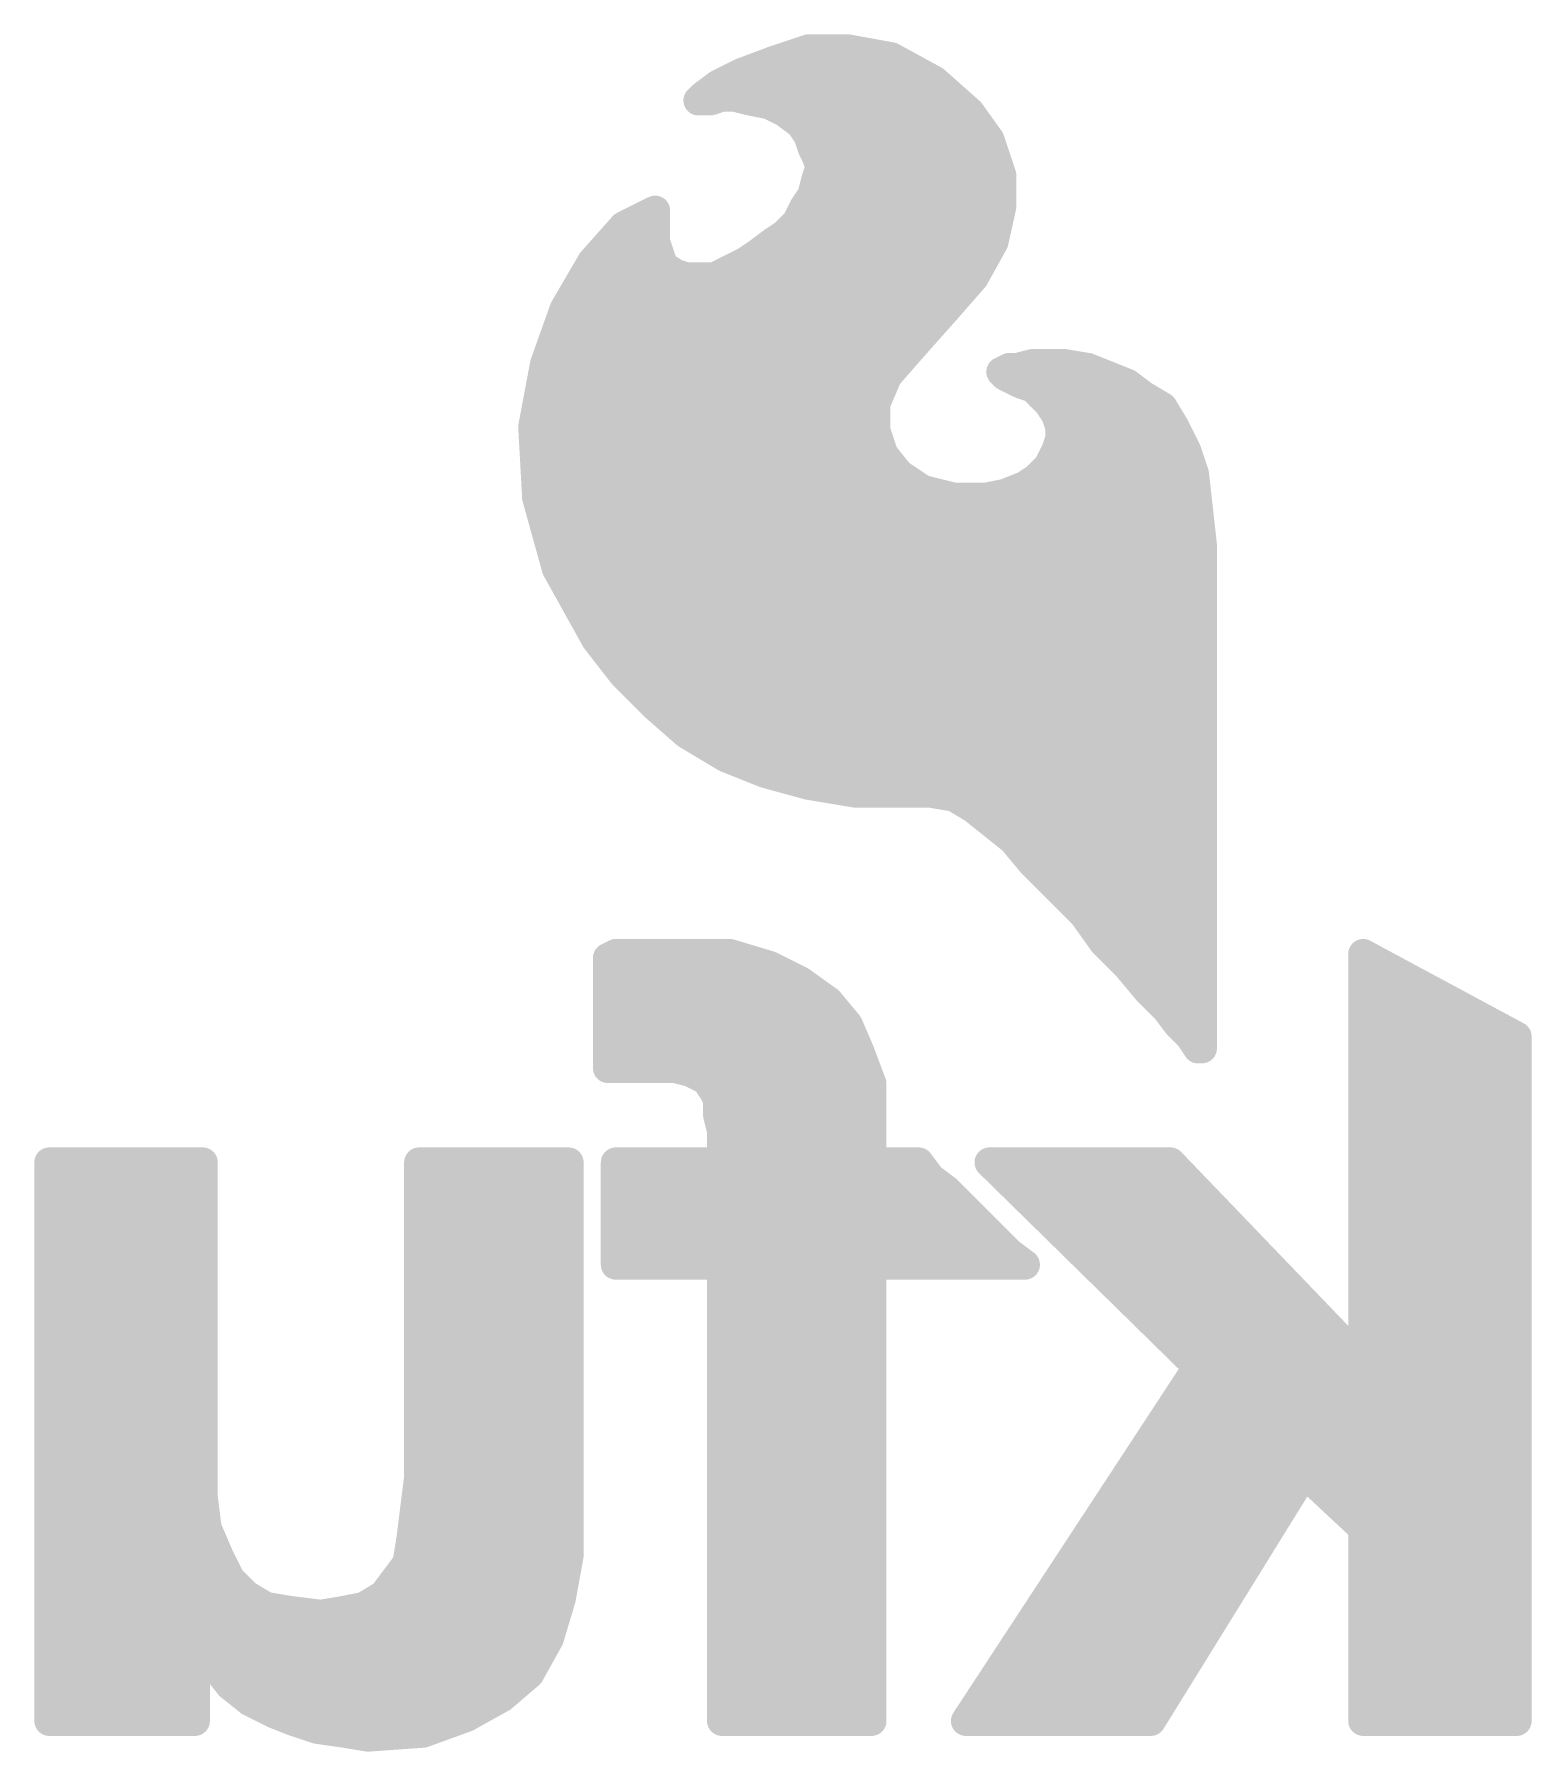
# Model space of a CAD drawing. Extents: x -38 to 87, y -12 to 48.
# Drawn here: x 50.497 to 54.303, y 17.372 to 21.738 of the extents above; entities that cross this region are included whole.
import ezdxf

# ---------------------------------------------------------------- set-up
doc = ezdxf.new("R2010")
doc.units = 0
doc.layers.add('22', color=40, linetype='CONTINUOUS')

msp = doc.modelspace()

# ---------------------------------------------------------------- linework, layer by layer
at = {"layer": '22', "const_width": 0.0762}
for points in [[(52.295, 21.64), (52.375, 21.67)], [(52.375, 21.67), (52.465, 21.7)], [(52.465, 21.7), (52.565, 21.7)], [(52.565, 21.7), (52.675, 21.68)], [(52.675, 21.68), (52.785, 21.62)], [(52.235, 21.61), (52.295, 21.64)], [(52.2971, 21.6408), (52.7469, 21.6408)], [(52.785, 21.62), (52.875, 21.54)], [(52.185, 21.57), (52.195, 21.58)], [(52.195, 21.58), (52.235, 21.61)], [(52.245, 21.58), (52.215, 21.57)], [(52.275, 21.58), (52.245, 21.58)], [(52.315, 21.57), (52.275, 21.58)], [(52.215, 21.57), (52.185, 21.57)], [(52.365, 21.56), (52.315, 21.57)], [(52.342, 21.5646), (52.8473, 21.5646)], [(52.405, 21.54), (52.365, 21.56)], [(52.445, 21.51), (52.405, 21.54)], [(52.875, 21.54), (52.925, 21.47)], [(52.465, 21.48), (52.445, 21.51)], [(52.4594, 21.4884), (52.9119, 21.4884)], [(52.475, 21.45), (52.465, 21.48)], [(52.485, 21.43), (52.475, 21.45)], [(52.925, 21.47), (52.955, 21.38)], [(52.495, 21.4), (52.485, 21.43)], [(52.4909, 21.4122), (52.9443, 21.4122)], [(52.475, 21.33), (52.485, 21.37)], [(52.485, 21.37), (52.495, 21.4)], [(52.955, 21.38), (52.955, 21.3)], [(52.455, 21.3), (52.475, 21.33)], [(52.4765, 21.336), (52.955, 21.336)], [(51.995, 21.25), (52.075, 21.29)], [(52.075, 21.29), (52.075, 21.21)], [(52.435, 21.26), (52.455, 21.3)], [(52.955, 21.3), (52.935, 21.21)], [(51.915, 21.16), (51.995, 21.25)], [(52.0146, 21.2598), (52.075, 21.2598)], [(52.375, 21.21), (52.405, 21.23)], [(52.405, 21.23), (52.435, 21.26)], [(52.4348, 21.2598), (52.9461, 21.2598)], [(51.936, 21.1836), (52.0838, 21.1836)], [(52.075, 21.21), (52.085, 21.18)], [(52.335, 21.18), (52.375, 21.21)], [(52.3398, 21.1836), (52.9203, 21.1836)], [(52.935, 21.21), (52.885, 21.12)], [(51.845, 21.04), (51.915, 21.16)], [(52.085, 21.18), (52.095, 21.15)], [(52.095, 21.15), (52.125, 21.13)], [(52.225, 21.12), (52.265, 21.14)], [(52.265, 21.14), (52.305, 21.16)], [(52.305, 21.16), (52.335, 21.18)], [(51.8843, 21.1074), (52.874, 21.1074)], [(52.125, 21.13), (52.155, 21.12)], [(52.155, 21.12), (52.225, 21.12)], [(52.885, 21.12), (52.815, 21.04)], [(51.795, 20.9), (51.845, 21.04)], [(51.8419, 21.0312), (52.8072, 21.0312)], [(52.815, 21.04), (52.735, 20.95)], [(51.8146, 20.955), (52.7394, 20.955)], [(52.735, 20.95), (52.665, 20.87)], [(51.765, 20.74), (51.795, 20.9)], [(51.791, 20.8788), (52.6727, 20.8788)], [(52.955, 20.88), (52.975, 20.89)], [(52.965, 20.87), (52.955, 20.88)], [(52.9562, 20.8788), (53.203, 20.8788)], [(52.975, 20.89), (52.995, 20.89)], [(52.995, 20.89), (53.035, 20.9)], [(53.035, 20.9), (53.115, 20.9)], [(53.115, 20.9), (53.175, 20.89)], [(53.175, 20.89), (53.225, 20.87)], [(52.665, 20.87), (52.635, 20.8)], [(52.985, 20.86), (52.965, 20.87)], [(53.005, 20.85), (52.985, 20.86)], [(53.035, 20.84), (53.005, 20.85)], [(53.055, 20.82), (53.035, 20.84)], [(53.225, 20.87), (53.275, 20.85)], [(53.275, 20.85), (53.315, 20.82)], [(51.7767, 20.8026), (52.6361, 20.8026)], [(52.635, 20.8), (52.635, 20.73)], [(53.075, 20.8), (53.055, 20.82)], [(53.0724, 20.8026), (53.344, 20.8026)], [(53.095, 20.77), (53.075, 20.8)], [(53.315, 20.82), (53.365, 20.79)], [(53.365, 20.79), (53.395, 20.74)], [(53.105, 20.74), (53.095, 20.77)], [(51.775, 20.56), (51.765, 20.74)], [(51.7658, 20.7264), (52.6362, 20.7264)], [(52.635, 20.73), (52.655, 20.67)], [(53.095, 20.68), (53.105, 20.71)], [(53.105, 20.71), (53.105, 20.74)], [(53.105, 20.7264), (53.4018, 20.7264)], [(53.395, 20.74), (53.425, 20.68)], [(52.655, 20.67), (52.695, 20.62)], [(53.075, 20.64), (53.095, 20.68)], [(53.425, 20.68), (53.445, 20.62)], [(51.77, 20.6502), (52.6708, 20.6502)], [(52.695, 20.62), (52.755, 20.58)], [(53.045, 20.61), (53.075, 20.64)], [(53.0801, 20.6502), (53.4349, 20.6502)], [(53.445, 20.62), (53.455, 20.53)], [(51.7742, 20.574), (52.779, 20.574)], [(52.755, 20.58), (52.835, 20.56)], [(52.965, 20.57), (53.015, 20.59)], [(52.975, 20.574), (53.4501, 20.574)], [(53.015, 20.59), (53.045, 20.61)], [(51.825, 20.38), (51.775, 20.56)], [(52.835, 20.56), (52.915, 20.56)], [(52.915, 20.56), (52.965, 20.57)], [(53.455, 20.53), (53.465, 20.44)], [(51.7923, 20.4978), (53.4586, 20.4978)], [(53.465, 20.44), (53.465, 19.16)], [(51.8134, 20.4216), (53.465, 20.4216)], [(51.925, 20.2), (51.825, 20.38)], [(51.8442, 20.3454), (53.465, 20.3454)], [(51.8866, 20.2692), (53.465, 20.2692)], [(51.995, 20.11), (51.925, 20.2)], [(51.9304, 20.193), (53.465, 20.193)], [(51.9897, 20.1168), (53.465, 20.1168)], [(52.075, 20.03), (51.995, 20.11)], [(52.0644, 20.0406), (53.465, 20.0406)], [(52.155, 19.96), (52.075, 20.03)], [(52.15, 19.9644), (53.465, 19.9644)], [(52.255, 19.9), (52.155, 19.96)], [(52.355, 19.86), (52.255, 19.9)], [(52.2845, 19.8882), (53.465, 19.8882)], [(52.465, 19.83), (52.355, 19.86)], [(52.585, 19.81), (52.465, 19.83)], [(52.573, 19.812), (53.465, 19.812)], [(52.775, 19.81), (52.585, 19.81)], [(52.835, 19.8), (52.775, 19.81)], [(52.885, 19.77), (52.835, 19.8)], [(52.935, 19.73), (52.885, 19.77)], [(52.9278, 19.7358), (53.465, 19.7358)], [(52.985, 19.69), (52.935, 19.73)], [(53.035, 19.63), (52.985, 19.69)], [(53.0103, 19.6596), (53.465, 19.6596)], [(53.095, 19.57), (53.035, 19.63)], [(53.0816, 19.5834), (53.465, 19.5834)], [(53.165, 19.5), (53.095, 19.57)], [(53.1578, 19.5072), (53.465, 19.5072)], [(53.215, 19.43), (53.165, 19.5)], [(51.975, 19.4), (51.955, 19.39)], [(52.265, 19.4), (51.975, 19.4)], [(52.365, 19.37), (52.265, 19.4)], [(53.2143, 19.431), (53.465, 19.431)], [(53.275, 19.37), (53.215, 19.43)], [(54.265, 19.19), (53.875, 19.4)], [(53.875, 19.4), (53.875, 18.36)], [(51.955, 19.39), (51.955, 19.11)], [(51.955, 19.3548), (52.3954, 19.3548)], [(52.445, 19.33), (52.365, 19.37)], [(53.325, 19.31), (53.275, 19.37)], [(53.2877, 19.3548), (53.465, 19.3548)], [(53.875, 19.3548), (53.9589, 19.3548)], [(52.515, 19.28), (52.445, 19.33)], [(53.375, 19.26), (53.325, 19.31)], [(51.955, 19.2786), (52.5162, 19.2786)], [(52.565, 19.22), (52.515, 19.28)], [(53.3564, 19.2786), (53.465, 19.2786)], [(53.875, 19.2786), (54.1005, 19.2786)], [(52.595, 19.15), (52.565, 19.22)], [(53.405, 19.22), (53.375, 19.26)], [(53.435, 19.19), (53.405, 19.22)], [(51.955, 19.2024), (52.5725, 19.2024)], [(53.4226, 19.2024), (53.465, 19.2024)], [(53.455, 19.16), (53.435, 19.19)], [(53.875, 19.2024), (54.242, 19.2024)], [(54.265, 17.45), (54.265, 19.19)], [(52.625, 19.07), (52.595, 19.15)], [(53.465, 19.16), (53.455, 19.16)], [(51.955, 19.1262), (52.6039, 19.1262)], [(51.955, 19.11), (52.125, 19.11)], [(52.125, 19.11), (52.165, 19.1)], [(52.165, 19.1), (52.185, 19.09)], [(52.185, 19.09), (52.205, 19.08)], [(53.875, 19.1262), (54.265, 19.1262)], [(52.205, 19.08), (52.225, 19.05)], [(52.225, 19.05), (52.235, 19.03)], [(52.225, 19.05), (52.625, 19.05)], [(52.625, 18.87), (52.625, 19.07)], [(53.875, 19.05), (54.265, 19.05)], [(52.235, 19.03), (52.235, 18.99)], [(52.235, 18.99), (52.245, 18.95)], [(52.2391, 18.9738), (52.625, 18.9738)], [(53.875, 18.9738), (54.265, 18.9738)], [(52.245, 18.95), (52.245, 18.87)], [(50.925, 18.87), (50.535, 18.87)], [(50.535, 18.87), (50.535, 17.63)], [(50.925, 18.02), (50.925, 18.87)], [(51.855, 18.87), (51.475, 18.87)], [(51.475, 18.87), (51.475, 18.07)], [(51.855, 17.87), (51.855, 18.87)], [(52.245, 18.87), (51.975, 18.87)], [(51.975, 18.87), (51.975, 18.61)], [(52.245, 18.8976), (52.625, 18.8976)], [(52.745, 18.87), (52.625, 18.87)], [(52.775, 18.83), (52.745, 18.87)], [(53.385, 18.87), (52.925, 18.87)], [(52.925, 18.87), (53.455, 18.35)], [(53.875, 18.36), (53.385, 18.87)], [(53.875, 18.8976), (54.265, 18.8976)], [(52.815, 18.8), (52.775, 18.83)], [(50.535, 18.8214), (50.925, 18.8214)], [(51.475, 18.8214), (51.855, 18.8214)], [(51.975, 18.8214), (52.7865, 18.8214)], [(52.845, 18.77), (52.815, 18.8)], [(52.9745, 18.8214), (53.4317, 18.8214)], [(53.875, 18.8214), (54.265, 18.8214)], [(50.535, 18.7452), (50.925, 18.7452)], [(51.475, 18.7452), (51.855, 18.7452)], [(51.975, 18.7452), (52.8698, 18.7452)], [(52.875, 18.74), (52.845, 18.77)], [(52.915, 18.7), (52.875, 18.74)], [(53.0522, 18.7452), (53.5049, 18.7452)], [(53.875, 18.7452), (54.265, 18.7452)], [(52.945, 18.67), (52.915, 18.7)], [(50.535, 18.669), (50.925, 18.669)], [(51.475, 18.669), (51.855, 18.669)], [(51.975, 18.669), (52.946, 18.669)], [(52.975, 18.64), (52.945, 18.67)], [(53.1299, 18.669), (53.5781, 18.669)], [(53.875, 18.669), (54.265, 18.669)], [(51.975, 18.61), (52.245, 18.61)], [(52.245, 18.61), (52.245, 17.45)], [(52.625, 18.61), (53.015, 18.61)], [(52.625, 18.46), (52.625, 18.61)], [(53.015, 18.61), (52.975, 18.64)], [(50.535, 18.5928), (50.925, 18.5928)], [(51.475, 18.5928), (51.855, 18.5928)], [(52.245, 18.5928), (52.625, 18.5928)], [(53.2075, 18.5928), (53.6513, 18.5928)], [(53.875, 18.5928), (54.265, 18.5928)], [(50.535, 18.5166), (50.925, 18.5166)], [(51.475, 18.5166), (51.855, 18.5166)], [(52.245, 18.5166), (52.625, 18.5166)], [(53.2852, 18.5166), (53.7245, 18.5166)], [(53.875, 18.5166), (54.265, 18.5166)], [(50.535, 18.4404), (50.925, 18.4404)], [(51.475, 18.4404), (51.855, 18.4404)], [(52.245, 18.4404), (52.625, 18.4404)], [(52.625, 17.45), (52.625, 18.46)], [(53.3629, 18.4404), (53.7978, 18.4404)], [(53.875, 18.4404), (54.265, 18.4404)], [(50.535, 18.3642), (50.925, 18.3642)], [(51.475, 18.3642), (51.855, 18.3642)], [(52.245, 18.3642), (52.625, 18.3642)], [(53.455, 18.35), (52.865, 17.45)], [(53.4405, 18.3642), (53.871, 18.3642)], [(53.875, 18.3642), (54.265, 18.3642)], [(50.535, 18.288), (50.925, 18.288)], [(51.475, 18.288), (51.855, 18.288)], [(52.245, 18.288), (52.625, 18.288)], [(53.4144, 18.288), (54.265, 18.288)], [(50.535, 18.2118), (50.925, 18.2118)], [(51.475, 18.2118), (51.855, 18.2118)], [(52.245, 18.2118), (52.625, 18.2118)], [(53.3644, 18.2118), (54.265, 18.2118)], [(50.535, 18.1356), (50.925, 18.1356)], [(51.475, 18.1356), (51.855, 18.1356)], [(52.245, 18.1356), (52.625, 18.1356)], [(53.3145, 18.1356), (54.265, 18.1356)], [(50.535, 18.0594), (50.925, 18.0594)], [(51.475, 18.07), (51.465, 17.99)], [(51.4737, 18.0594), (51.855, 18.0594)], [(52.245, 18.0594), (52.625, 18.0594)], [(53.2645, 18.0594), (53.7122, 18.0594)], [(53.335, 17.45), (53.725, 18.08)], [(53.725, 18.08), (53.875, 17.94)], [(53.7471, 18.0594), (54.265, 18.0594)], [(50.935, 17.94), (50.925, 18.02)], [(50.535, 17.9832), (50.9296, 17.9832)], [(51.465, 17.99), (51.455, 17.91)], [(51.4642, 17.9832), (51.855, 17.9832)], [(52.245, 17.9832), (52.625, 17.9832)], [(53.2145, 17.9832), (53.6651, 17.9832)], [(53.8287, 17.9832), (54.265, 17.9832)], [(50.965, 17.87), (50.935, 17.94)], [(51.455, 17.91), (51.445, 17.85)], [(53.875, 17.94), (53.875, 17.45)], [(50.535, 17.907), (50.9491, 17.907)], [(50.995, 17.81), (50.965, 17.87)], [(51.4545, 17.907), (51.855, 17.907)], [(51.835, 17.76), (51.855, 17.87)], [(52.245, 17.907), (52.625, 17.907)], [(53.1646, 17.907), (53.6179, 17.907)], [(53.875, 17.907), (54.265, 17.907)], [(50.535, 17.8308), (50.9846, 17.8308)], [(51.445, 17.85), (51.415, 17.81)], [(51.4306, 17.8308), (51.8479, 17.8308)], [(52.245, 17.8308), (52.625, 17.8308)], [(53.1146, 17.8308), (53.5707, 17.8308)], [(53.875, 17.8308), (54.265, 17.8308)], [(51.035, 17.77), (50.995, 17.81)], [(51.415, 17.81), (51.385, 17.77)], [(50.535, 17.7546), (51.0607, 17.7546)], [(51.085, 17.74), (51.035, 17.77)], [(51.145, 17.73), (51.085, 17.74)], [(51.335, 17.74), (51.285, 17.73)], [(51.385, 17.77), (51.335, 17.74)], [(51.3593, 17.7546), (51.8334, 17.7546)], [(51.805, 17.66), (51.835, 17.76)], [(52.245, 17.7546), (52.625, 17.7546)], [(53.0647, 17.7546), (53.5236, 17.7546)], [(53.875, 17.7546), (54.265, 17.7546)], [(51.225, 17.72), (51.145, 17.73)], [(51.285, 17.73), (51.225, 17.72)], [(50.535, 17.6784), (51.8105, 17.6784)], [(50.905, 17.45), (50.905, 17.65)], [(50.905, 17.65), (50.915, 17.65)], [(50.915, 17.65), (50.955, 17.59)], [(51.755, 17.57), (51.805, 17.66)], [(52.245, 17.6784), (52.625, 17.6784)], [(53.0147, 17.6784), (53.4764, 17.6784)], [(53.875, 17.6784), (54.265, 17.6784)], [(50.535, 17.63), (50.535, 17.45)], [(50.535, 17.6022), (50.905, 17.6022)], [(50.9469, 17.6022), (51.7729, 17.6022)], [(52.245, 17.6022), (52.625, 17.6022)], [(52.9648, 17.6022), (53.4292, 17.6022)], [(53.875, 17.6022), (54.265, 17.6022)], [(50.955, 17.59), (50.995, 17.54)], [(51.685, 17.51), (51.755, 17.57)], [(50.535, 17.526), (50.905, 17.526)], [(50.995, 17.54), (51.045, 17.5)], [(51.0125, 17.526), (51.7037, 17.526)], [(52.245, 17.526), (52.625, 17.526)], [(52.9148, 17.526), (53.382, 17.526)], [(53.875, 17.526), (54.265, 17.526)], [(51.045, 17.5), (51.105, 17.47)], [(51.595, 17.46), (51.685, 17.51)], [(50.535, 17.45), (50.905, 17.45)], [(51.105, 17.47), (51.155, 17.45)], [(51.155, 17.45), (51.215, 17.43)], [(51.1556, 17.4498), (51.567, 17.4498)], [(51.215, 17.43), (51.285, 17.42)], [(51.485, 17.42), (51.595, 17.46)], [(52.245, 17.45), (52.625, 17.45)], [(52.865, 17.45), (53.335, 17.45)], [(53.875, 17.45), (54.265, 17.45)], [(51.285, 17.42), (51.345, 17.41)], [(51.345, 17.41), (51.485, 17.42)]]:
    msp.add_lwpolyline(points, dxfattribs=at)
at = {"layer": '22', "const_width": 0.0381}
for points in [[(52.369, 21.6881, 1), (52.381, 21.6519)], [(52.3817, 21.6522, 1), (52.3683, 21.6878)], [(52.465, 21.719, 1), (52.465, 21.6809)], [(52.471, 21.6819, 1), (52.459, 21.7181)], [(52.5684, 21.7187, 1), (52.5616, 21.6813)], [(52.565, 21.6809, 1), (52.565, 21.719)], [(52.6841, 21.6967, 1), (52.6659, 21.6633)], [(52.6716, 21.6613, 1), (52.6784, 21.6987)], [(52.2883, 21.6578, 1), (52.3017, 21.6222)], [(52.2971, 21.6599, 1), (52.2971, 21.6218)], [(52.3035, 21.623, 1), (52.2865, 21.657)], [(52.7469, 21.6218, 1), (52.7469, 21.6599)], [(52.7977, 21.6342, 1), (52.7723, 21.6058)], [(52.1836, 21.5952, 1), (52.2064, 21.5648)], [(52.2085, 21.5665, 1), (52.1815, 21.5935)], [(52.2265, 21.627, 1), (52.2435, 21.593)], [(52.2464, 21.5948, 1), (52.2236, 21.6252)], [(52.245, 21.5991, 1), (52.245, 21.561)], [(52.251, 21.5619, 1), (52.239, 21.5981)], [(52.2796, 21.5985, 1), (52.2704, 21.5615)], [(52.275, 21.561, 1), (52.275, 21.5991)], [(52.7759, 21.6033, 1), (52.7941, 21.6367)], [(52.185, 21.5891, 1), (52.185, 21.551)], [(52.1715, 21.5835, 1), (52.1985, 21.5565)], [(52.209, 21.5881, 1), (52.221, 21.5519)], [(52.215, 21.551, 1), (52.215, 21.5891)], [(52.3187, 21.5887, 1), (52.3113, 21.5513)], [(52.3104, 21.5515, 1), (52.3196, 21.5885)], [(52.342, 21.5837, 1), (52.342, 21.5456)], [(52.3735, 21.577, 1), (52.3565, 21.543)], [(52.3613, 21.5413, 1), (52.3687, 21.5787)], [(52.4164, 21.5552, 1), (52.3936, 21.5248)], [(52.3965, 21.523, 1), (52.4135, 21.557)], [(52.8473, 21.5456, 1), (52.8473, 21.5837)], [(52.8905, 21.5511, 1), (52.8595, 21.5289)], [(52.8623, 21.5258, 1), (52.8877, 21.5542)], [(52.4609, 21.5206, 1), (52.4291, 21.4994)], [(52.4336, 21.4948, 1), (52.4564, 21.5252)], [(52.4594, 21.5075, 1), (52.4594, 21.4694)], [(52.9119, 21.4694, 1), (52.9119, 21.5075)], [(52.4831, 21.486, 1), (52.4469, 21.474)], [(52.4491, 21.4694, 1), (52.4809, 21.4906)], [(52.492, 21.4585, 1), (52.458, 21.4415)], [(52.9431, 21.476, 1), (52.9069, 21.464)], [(52.9095, 21.4589, 1), (52.9405, 21.4811)], [(52.4569, 21.444, 1), (52.4931, 21.456)], [(52.5031, 21.436, 1), (52.4669, 21.424)], [(52.468, 21.4215, 1), (52.502, 21.4385)], [(52.4909, 21.4313, 1), (52.4909, 21.3932)], [(52.9443, 21.3932, 1), (52.9443, 21.4313)], [(52.4669, 21.376, 1), (52.5031, 21.364)], [(52.5035, 21.3654, 1), (52.4665, 21.3746)], [(52.5131, 21.394, 1), (52.4769, 21.406)], [(52.4769, 21.394, 1), (52.5131, 21.406)], [(52.9741, 21.38, 1), (52.936, 21.38)], [(52.9369, 21.374, 1), (52.9731, 21.386)], [(52.4565, 21.3346, 1), (52.4935, 21.3254)], [(52.4765, 21.3551, 1), (52.4765, 21.317)], [(52.4909, 21.3194, 1), (52.4591, 21.3406)], [(52.955, 21.317, 1), (52.955, 21.3551)], [(52.0941, 21.29, 1), (52.056, 21.29)], [(52.0835, 21.273, 1), (52.0665, 21.307)], [(52.4391, 21.3106, 1), (52.4709, 21.2894)], [(52.472, 21.2915, 1), (52.438, 21.3085)], [(52.936, 21.3, 1), (52.9741, 21.3)], [(52.9736, 21.2959, 1), (52.9364, 21.3041)], [(51.9865, 21.267, 1), (52.0035, 21.233)], [(52.0092, 21.2373, 1), (51.9808, 21.2627)], [(52.0146, 21.2789, 1), (52.0146, 21.2408)], [(52.075, 21.2408, 1), (52.075, 21.2789)], [(52.4156, 21.2141, 1), (52.3944, 21.2459)], [(52.4348, 21.2789, 1), (52.4348, 21.2408)], [(52.418, 21.2685, 1), (52.452, 21.2515)], [(52.4485, 21.2465, 1), (52.4215, 21.2735)], [(52.9461, 21.2408, 1), (52.9461, 21.2789)], [(51.936, 21.2027, 1), (51.936, 21.1646)], [(52.0931, 21.216, 1), (52.0569, 21.204)], [(52.056, 21.21, 1), (52.0941, 21.21)], [(52.0838, 21.1646, 1), (52.0838, 21.2027)], [(52.3398, 21.2027, 1), (52.3398, 21.1646)], [(52.3644, 21.2259, 1), (52.3856, 21.1941)], [(52.3864, 21.1948, 1), (52.3636, 21.2252)], [(52.3915, 21.2435, 1), (52.4185, 21.2165)], [(52.9164, 21.2141, 1), (52.9536, 21.2059)], [(52.9517, 21.2007, 1), (52.9183, 21.2193)], [(52.9203, 21.1646, 1), (52.9203, 21.2027)], [(51.9008, 21.1727, 1), (51.9292, 21.1473)], [(51.9315, 21.1504, 1), (51.8985, 21.1696)], [(52.1031, 21.186, 1), (52.0669, 21.174)], [(52.0669, 21.174, 1), (52.1031, 21.186)], [(52.1056, 21.1659, 1), (52.0844, 21.1341)], [(52.2735, 21.123, 1), (52.2565, 21.157)], [(52.2944, 21.1759, 1), (52.3156, 21.1441)], [(52.3135, 21.143, 1), (52.2965, 21.177)], [(52.3236, 21.1952, 1), (52.3464, 21.1648)], [(52.3456, 21.1641, 1), (52.3244, 21.1959)], [(51.8843, 21.1265, 1), (51.8843, 21.0884)], [(52.0769, 21.144, 1), (52.1131, 21.156)], [(52.131, 21.1481, 1), (52.119, 21.1119)], [(52.1144, 21.1141, 1), (52.1356, 21.1459)], [(52.155, 21.1391, 1), (52.155, 21.101)], [(52.149, 21.1019, 1), (52.161, 21.1381)], [(52.2165, 21.137, 1), (52.2335, 21.103)], [(52.225, 21.101, 1), (52.225, 21.1391)], [(52.2565, 21.157, 1), (52.2735, 21.123)], [(52.8683, 21.1293, 1), (52.9017, 21.1107)], [(52.8993, 21.1075, 1), (52.8707, 21.1325)], [(52.874, 21.0884, 1), (52.874, 21.1265)], [(51.8419, 21.0503, 1), (51.8419, 21.0122)], [(51.8285, 21.0496, 1), (51.8615, 21.0304)], [(51.8629, 21.0336, 1), (51.8271, 21.0464)], [(52.8007, 21.0525, 1), (52.8293, 21.0275)], [(52.8292, 21.0273, 1), (52.8008, 21.0527)], [(52.8072, 21.0122, 1), (52.8072, 21.0503)], [(51.8146, 20.9741, 1), (51.8146, 20.936)], [(52.7208, 20.9627, 1), (52.7492, 20.9373)], [(52.7493, 20.9375, 1), (52.7207, 20.9625)], [(52.7394, 20.936, 1), (52.7394, 20.9741)], [(51.791, 20.8979, 1), (51.791, 20.8598)], [(51.7771, 20.9064, 1), (51.8129, 20.8936)], [(51.8137, 20.8965, 1), (51.7763, 20.9035)], [(52.6727, 20.8598, 1), (52.6727, 20.8979)], [(52.9685, 20.8935, 1), (52.9415, 20.8665)], [(52.9465, 20.897, 1), (52.9635, 20.863)], [(52.9562, 20.8979, 1), (52.9562, 20.8598)], [(52.975, 20.9091, 1), (52.975, 20.871)], [(52.9835, 20.873, 1), (52.9665, 20.907)], [(52.9904, 20.9085, 1), (52.9996, 20.8715)], [(52.995, 20.871, 1), (52.995, 20.9091)], [(53.035, 20.9191, 1), (53.035, 20.881)], [(53.0396, 20.8815, 1), (53.0304, 20.9185)], [(53.1181, 20.9188, 1), (53.1119, 20.8812)], [(53.115, 20.881, 1), (53.115, 20.9191)], [(53.1821, 20.9077, 1), (53.1679, 20.8723)], [(53.1719, 20.8712, 1), (53.1781, 20.9088)], [(53.203, 20.8598, 1), (53.203, 20.8979)], [(52.6507, 20.8825, 1), (52.6793, 20.8575)], [(52.6825, 20.8625, 1), (52.6475, 20.8775)], [(52.9735, 20.887, 1), (52.9565, 20.853)], [(52.9515, 20.8565, 1), (52.9785, 20.8835)], [(52.9935, 20.877, 1), (52.9765, 20.843)], [(52.9765, 20.843, 1), (52.9935, 20.877)], [(53.011, 20.8681, 1), (52.999, 20.8319)], [(52.9965, 20.833, 1), (53.0135, 20.867)], [(53.0485, 20.8535, 1), (53.0215, 20.8265)], [(53.029, 20.8219, 1), (53.041, 20.8581)], [(53.2321, 20.8877, 1), (53.2179, 20.8523)], [(53.2179, 20.8523, 1), (53.2321, 20.8877)], [(53.2864, 20.8652, 1), (53.2636, 20.8348)], [(53.2679, 20.8323, 1), (53.2821, 20.8677)], [(51.7767, 20.8217, 1), (51.7767, 20.7836)], [(52.6541, 20.8, 1), (52.616, 20.8)], [(52.6361, 20.7836, 1), (52.6361, 20.8217)], [(53.0685, 20.8335, 1), (53.0415, 20.8065)], [(53.0415, 20.8065, 1), (53.0685, 20.8335)], [(53.0724, 20.8217, 1), (53.0724, 20.7836)], [(53.0909, 20.8106, 1), (53.0591, 20.7894)], [(53.0615, 20.7865, 1), (53.0885, 20.8135)], [(53.3248, 20.8363, 1), (53.3052, 20.8037)], [(53.3036, 20.8048, 1), (53.3264, 20.8352)], [(53.344, 20.7836, 1), (53.344, 20.8217)], [(53.3813, 20.7998, 1), (53.3487, 20.7802)], [(52.6175, 20.8075, 1), (52.6525, 20.7925)], [(53.1131, 20.776, 1), (53.0769, 20.764)], [(53.0791, 20.7594, 1), (53.1109, 20.7806)], [(53.3552, 20.7737, 1), (53.3748, 20.8063)], [(51.784, 20.7411, 1), (51.746, 20.7389)], [(51.7463, 20.7435, 1), (51.7837, 20.7365)], [(51.7658, 20.7455, 1), (51.7658, 20.7074)], [(52.6531, 20.736, 1), (52.6169, 20.724)], [(52.616, 20.73, 1), (52.6541, 20.73)], [(52.6362, 20.7074, 1), (52.6362, 20.7455)], [(53.1241, 20.74, 1), (53.086, 20.74)], [(53.105, 20.7455, 1), (53.105, 20.7074)], [(53.1231, 20.704, 1), (53.0869, 20.716)], [(53.0869, 20.734, 1), (53.1231, 20.746)], [(53.412, 20.7485, 1), (53.378, 20.7315)], [(53.3787, 20.7302, 1), (53.4113, 20.7498)], [(53.4018, 20.7074, 1), (53.4018, 20.7455)], [(52.6699, 20.6819, 1), (52.6401, 20.6581)], [(53.0769, 20.686, 1), (53.1131, 20.674)], [(53.112, 20.6715, 1), (53.078, 20.6885)], [(53.086, 20.71, 1), (53.1241, 20.71)], [(53.4431, 20.686, 1), (53.4069, 20.674)], [(53.408, 20.6715, 1), (53.442, 20.6885)], [(51.77, 20.6693, 1), (51.77, 20.6312)], [(52.6369, 20.664, 1), (52.6731, 20.676)], [(52.6708, 20.6312, 1), (52.6708, 20.6693)], [(52.7056, 20.6359, 1), (52.6844, 20.6041)], [(53.058, 20.6485, 1), (53.092, 20.6315)], [(53.0801, 20.6693, 1), (53.0801, 20.6312)], [(53.0885, 20.6265, 1), (53.0615, 20.6535)], [(53.4639, 20.6221, 1), (53.4261, 20.6179)], [(53.4349, 20.6312, 1), (53.4349, 20.6693)], [(51.7742, 20.5931, 1), (51.7742, 20.555)], [(52.6801, 20.6081, 1), (52.7099, 20.6319)], [(52.7596, 20.5985, 1), (52.7504, 20.5615)], [(52.7444, 20.5641, 1), (52.7656, 20.5959)], [(52.779, 20.555, 1), (52.779, 20.5931)], [(52.975, 20.5931, 1), (52.975, 20.555)], [(53.0044, 20.6059, 1), (53.0256, 20.5741)], [(53.0221, 20.5723, 1), (53.0079, 20.6077)], [(53.0315, 20.6235, 1), (53.0585, 20.5965)], [(53.0556, 20.5941, 1), (53.0344, 20.6259)], [(53.4269, 20.614, 1), (53.4631, 20.626)], [(53.4501, 20.555, 1), (53.4501, 20.5931)], [(51.7934, 20.5651, 1), (51.7566, 20.5549)], [(51.756, 20.5589, 1), (51.794, 20.5611)], [(52.835, 20.5791, 1), (52.835, 20.541)], [(52.8304, 20.5415, 1), (52.8396, 20.5785)], [(52.9113, 20.5787, 1), (52.9187, 20.5413)], [(52.915, 20.541, 1), (52.915, 20.5791)], [(52.9579, 20.5877, 1), (52.9721, 20.5523)], [(52.9687, 20.5513, 1), (52.9613, 20.5887)], [(53.4739, 20.5321, 1), (53.4361, 20.5279)], [(51.7923, 20.5169, 1), (51.7923, 20.4788)], [(53.4361, 20.5279, 1), (53.4739, 20.5321)], [(53.4586, 20.4788, 1), (53.4586, 20.5169)], [(53.4841, 20.44, 1), (53.446, 20.44)], [(51.8134, 20.4407, 1), (51.8134, 20.4026)], [(53.4461, 20.4379, 1), (53.4839, 20.4421)], [(53.465, 20.4026, 1), (53.465, 20.4407)], [(51.8417, 20.3893, 1), (51.8083, 20.3707)], [(51.8066, 20.3749, 1), (51.8434, 20.3851)], [(51.8442, 20.3645, 1), (51.8442, 20.3264)], [(53.465, 20.3264, 1), (53.465, 20.3645)], [(51.8866, 20.2883, 1), (51.8866, 20.2502)], [(53.465, 20.2502, 1), (53.465, 20.2883)], [(51.94, 20.2117, 1), (51.91, 20.1883)], [(51.9083, 20.1907, 1), (51.9417, 20.2093)], [(51.9304, 20.2121, 1), (51.9304, 20.174)], [(53.465, 20.174, 1), (53.465, 20.2121)], [(51.9897, 20.1359, 1), (51.9897, 20.0978)], [(52.0085, 20.1235, 1), (51.9815, 20.0965)], [(51.98, 20.0983, 1), (52.01, 20.1217)], [(53.465, 20.0978, 1), (53.465, 20.1359)], [(52.0644, 20.0597, 1), (52.0644, 20.0216)], [(52.0875, 20.0443, 1), (52.0625, 20.0157)], [(52.0615, 20.0165, 1), (52.0885, 20.0435)], [(53.465, 20.0216, 1), (53.465, 20.0597)], [(52.15, 19.9835, 1), (52.15, 19.9454)], [(52.1648, 19.9763, 1), (52.1452, 19.9437)], [(53.465, 19.9454, 1), (53.465, 19.9835)], [(52.1425, 19.9457, 1), (52.1675, 19.9743)], [(52.2621, 19.9177, 1), (52.2479, 19.8823)], [(52.2452, 19.8837, 1), (52.2648, 19.9163)], [(52.2845, 19.9073, 1), (52.2845, 19.8692)], [(53.465, 19.8692, 1), (53.465, 19.9073)], [(52.36, 19.8784, 1), (52.35, 19.8416)], [(52.3479, 19.8423, 1), (52.3621, 19.8777)], [(52.4681, 19.8488, 1), (52.4619, 19.8112)], [(52.46, 19.8116, 1), (52.47, 19.8484)], [(52.573, 19.8311, 1), (52.573, 19.793)], [(52.585, 19.8291, 1), (52.585, 19.791)], [(52.5819, 19.7912, 1), (52.5881, 19.8288)], [(52.7781, 19.8288, 1), (52.7719, 19.7912)], [(52.775, 19.791, 1), (52.775, 19.8291)], [(52.8448, 19.8163, 1), (52.8252, 19.7837)], [(52.8319, 19.7812, 1), (52.8381, 19.8188)], [(53.465, 19.793, 1), (53.465, 19.8311)], [(52.8969, 19.7849, 1), (52.8731, 19.7551)], [(52.8752, 19.7537, 1), (52.8948, 19.7863)], [(52.9278, 19.7549, 1), (52.9278, 19.7168)], [(52.9469, 19.7449, 1), (52.9231, 19.7151)], [(52.9231, 19.7151, 1), (52.9469, 19.7449)], [(53.465, 19.7168, 1), (53.465, 19.7549)], [(52.9996, 19.7022, 1), (52.9704, 19.6778)], [(52.9731, 19.6751, 1), (52.9969, 19.7049)], [(53.0103, 19.6787, 1), (53.0103, 19.6406)], [(53.465, 19.6406, 1), (53.465, 19.6787)], [(53.0485, 19.6435, 1), (53.0215, 19.6165)], [(53.0204, 19.6178, 1), (53.0496, 19.6422)], [(53.0816, 19.6025, 1), (53.0816, 19.5644)], [(53.1085, 19.5835, 1), (53.0815, 19.5565)], [(53.465, 19.5644, 1), (53.465, 19.6025)], [(53.0815, 19.5565, 1), (53.1085, 19.5835)], [(53.1578, 19.5263, 1), (53.1578, 19.4882)], [(53.1805, 19.5111, 1), (53.1495, 19.4889)], [(53.1515, 19.4865, 1), (53.1785, 19.5135)], [(53.465, 19.4882, 1), (53.465, 19.5263)], [(51.975, 19.4191, 1), (51.975, 19.381)], [(51.9835, 19.383, 1), (51.9665, 19.417)], [(52.2705, 19.4182, 1), (52.2595, 19.3818)], [(52.265, 19.381, 1), (52.265, 19.4191)], [(53.2143, 19.4501, 1), (53.2143, 19.412)], [(53.2285, 19.4435, 1), (53.2015, 19.4165)], [(53.1995, 19.4189, 1), (53.2305, 19.4411)], [(53.465, 19.412, 1), (53.465, 19.4501)], [(53.8941, 19.4, 1), (53.8559, 19.4)], [(53.884, 19.4168, 1), (53.866, 19.3832)], [(51.9741, 19.39, 1), (51.936, 19.39)], [(51.9465, 19.407, 1), (51.9635, 19.373)], [(51.955, 19.3739, 1), (51.955, 19.3358)], [(52.3735, 19.387, 1), (52.3565, 19.353)], [(52.3595, 19.3518, 1), (52.3705, 19.3882)], [(52.3954, 19.3358, 1), (52.3954, 19.3739)], [(53.2896, 19.3822, 1), (53.2604, 19.3578)], [(53.2615, 19.3565, 1), (53.2885, 19.3835)], [(53.2877, 19.3739, 1), (53.2877, 19.3358)], [(53.465, 19.3358, 1), (53.465, 19.3739)], [(53.875, 19.3739, 1), (53.875, 19.3358)], [(53.9589, 19.3358, 1), (53.9589, 19.3739)], [(52.4561, 19.3455, 1), (52.4339, 19.3145)], [(52.4365, 19.313, 1), (52.4535, 19.347)], [(53.3385, 19.3235, 1), (53.3115, 19.2965)], [(51.955, 19.2977, 1), (51.955, 19.2596)], [(52.5296, 19.2922, 1), (52.5004, 19.2678)], [(52.5039, 19.2645, 1), (52.5261, 19.2955)], [(52.5162, 19.2596, 1), (52.5162, 19.2977)], [(53.3104, 19.2978, 1), (53.3396, 19.3222)], [(53.3564, 19.2977, 1), (53.3564, 19.2596)], [(53.465, 19.2596, 1), (53.465, 19.2977)], [(53.875, 19.2977, 1), (53.875, 19.2596)], [(54.1005, 19.2596, 1), (54.1005, 19.2977)], [(52.5825, 19.2275, 1), (52.5475, 19.2125)], [(53.3902, 19.2714, 1), (53.3598, 19.2486)], [(53.3615, 19.2465, 1), (53.3885, 19.2735)], [(53.4185, 19.2335, 1), (53.3915, 19.2065)], [(51.955, 19.2215, 1), (51.955, 19.1834)], [(52.5504, 19.2078, 1), (52.5796, 19.2322)], [(52.5725, 19.1834, 1), (52.5725, 19.2215)], [(53.3898, 19.2086, 1), (53.4202, 19.2314)], [(53.4226, 19.2215, 1), (53.4226, 19.1834)], [(53.4509, 19.2006, 1), (53.4191, 19.1794)], [(53.4215, 19.1765, 1), (53.4485, 19.2035)], [(53.465, 19.1834, 1), (53.465, 19.2215)], [(53.875, 19.2215, 1), (53.875, 19.1834)], [(54.242, 19.1834, 1), (54.242, 19.2215)], [(54.2841, 19.19, 1), (54.246, 19.19)], [(54.256, 19.1732, 1), (54.274, 19.2068)], [(52.6128, 19.1567, 1), (52.5772, 19.1433)], [(52.5775, 19.1425, 1), (52.6125, 19.1575)], [(53.455, 19.1791, 1), (53.455, 19.141)], [(53.4391, 19.1494, 1), (53.4709, 19.1706)], [(53.446, 19.16, 1), (53.4841, 19.16)], [(53.465, 19.141, 1), (53.465, 19.1791)], [(51.955, 19.1453, 1), (51.955, 19.1072)], [(51.955, 19.129, 1), (51.955, 19.0909)], [(51.936, 19.11, 1), (51.9741, 19.11)], [(52.1296, 19.1285, 1), (52.1204, 19.0915)], [(52.125, 19.0909, 1), (52.125, 19.129)], [(52.1735, 19.117, 1), (52.1565, 19.083)], [(52.1604, 19.0815, 1), (52.1696, 19.1185)], [(52.1935, 19.107, 1), (52.1765, 19.073)], [(52.1765, 19.073, 1), (52.1935, 19.107)], [(52.6039, 19.1072, 1), (52.6039, 19.1453)], [(53.875, 19.1453, 1), (53.875, 19.1072)], [(54.265, 19.1072, 1), (54.265, 19.1453)], [(52.2209, 19.0906, 1), (52.1891, 19.0694)], [(52.1965, 19.063, 1), (52.2135, 19.097)], [(52.242, 19.0585, 1), (52.208, 19.0415)], [(52.225, 19.0691, 1), (52.225, 19.031)], [(52.6441, 19.07, 1), (52.6059, 19.07)], [(52.6072, 19.0633, 1), (52.6428, 19.0767)], [(52.625, 19.031, 1), (52.625, 19.0691)], [(53.875, 19.0691, 1), (53.875, 19.031)], [(54.265, 19.031, 1), (54.265, 19.0691)], [(52.2091, 19.0394, 1), (52.2409, 19.0606)], [(52.254, 19.03, 1), (52.2159, 19.03)], [(52.218, 19.0215, 1), (52.252, 19.0385)], [(52.2159, 18.99, 1), (52.254, 18.99)], [(52.2535, 18.9946, 1), (52.2165, 18.9854)], [(52.2391, 18.9929, 1), (52.2391, 18.9548)], [(52.625, 18.9548, 1), (52.625, 18.9929)], [(53.875, 18.9929, 1), (53.875, 18.9548)], [(54.265, 18.9548, 1), (54.265, 18.9929)], [(52.2641, 18.95, 1), (52.226, 18.95)], [(52.2265, 18.9454, 1), (52.2635, 18.9546)], [(50.535, 18.8891, 1), (50.535, 18.851)], [(50.5541, 18.87, 1), (50.516, 18.87)], [(50.9441, 18.87, 1), (50.906, 18.87)], [(50.925, 18.851, 1), (50.925, 18.8891)], [(51.475, 18.8891, 1), (51.475, 18.851)], [(51.4941, 18.87, 1), (51.456, 18.87)], [(51.8741, 18.87, 1), (51.836, 18.87)], [(51.855, 18.851, 1), (51.855, 18.8891)], [(51.975, 18.8891, 1), (51.975, 18.851)], [(51.9941, 18.87, 1), (51.956, 18.87)], [(52.245, 18.9167, 1), (52.245, 18.8786)], [(52.245, 18.851, 1), (52.245, 18.8891)], [(52.625, 18.8891, 1), (52.625, 18.851)], [(52.625, 18.8786, 1), (52.625, 18.9167)], [(52.7602, 18.8814, 1), (52.7298, 18.8586)], [(52.745, 18.851, 1), (52.745, 18.8891)], [(52.925, 18.8891, 1), (52.925, 18.851)], [(52.9383, 18.8836, 1), (52.9117, 18.8564)], [(53.3987, 18.8832, 1), (53.3713, 18.8568)], [(53.385, 18.851, 1), (53.385, 18.8891)], [(53.875, 18.9167, 1), (53.875, 18.8786)], [(54.265, 18.8786, 1), (54.265, 18.9167)], [(52.226, 18.87, 1), (52.2641, 18.87)], [(52.6059, 18.87, 1), (52.6441, 18.87)], [(52.7864, 18.8452, 1), (52.7636, 18.8148)], [(50.535, 18.8405, 1), (50.535, 18.8024)], [(50.925, 18.8024, 1), (50.925, 18.8405)], [(51.475, 18.8405, 1), (51.475, 18.8024)], [(51.855, 18.8024, 1), (51.855, 18.8405)], [(51.975, 18.8405, 1), (51.975, 18.8024)], [(52.7598, 18.8186, 1), (52.7902, 18.8414)], [(52.7865, 18.8024, 1), (52.7865, 18.8405)], [(52.8285, 18.8135, 1), (52.8015, 18.7865)], [(52.8036, 18.7848, 1), (52.8264, 18.8152)], [(52.9745, 18.8405, 1), (52.9745, 18.8024)], [(53.4317, 18.8024, 1), (53.4317, 18.8405)], [(53.875, 18.8405, 1), (53.875, 18.8024)], [(54.265, 18.8024, 1), (54.265, 18.8405)], [(50.535, 18.7643, 1), (50.535, 18.7262)], [(50.925, 18.7262, 1), (50.925, 18.7643)], [(51.475, 18.7643, 1), (51.475, 18.7262)], [(51.855, 18.7262, 1), (51.855, 18.7643)], [(51.975, 18.7643, 1), (51.975, 18.7262)], [(52.8585, 18.7835, 1), (52.8315, 18.7565)], [(52.8315, 18.7565, 1), (52.8585, 18.7835)], [(52.8885, 18.7535, 1), (52.8615, 18.7265)], [(52.8698, 18.7262, 1), (52.8698, 18.7643)], [(53.0522, 18.7643, 1), (53.0522, 18.7262)], [(53.5049, 18.7262, 1), (53.5049, 18.7643)], [(53.875, 18.7643, 1), (53.875, 18.7262)], [(54.265, 18.7262, 1), (54.265, 18.7643)], [(52.8615, 18.7265, 1), (52.8885, 18.7535)], [(52.9285, 18.7135, 1), (52.9015, 18.6865)], [(52.9015, 18.6865, 1), (52.9285, 18.7135)], [(50.535, 18.6881, 1), (50.535, 18.65)], [(50.925, 18.65, 1), (50.925, 18.6881)], [(51.475, 18.6881, 1), (51.475, 18.65)], [(51.855, 18.65, 1), (51.855, 18.6881)], [(51.975, 18.6881, 1), (51.975, 18.65)], [(52.9585, 18.6835, 1), (52.9315, 18.6565)], [(52.9315, 18.6565, 1), (52.9585, 18.6835)], [(52.946, 18.65, 1), (52.946, 18.6881)], [(53.1299, 18.6881, 1), (53.1299, 18.65)], [(53.5781, 18.65, 1), (53.5781, 18.6881)], [(53.875, 18.6881, 1), (53.875, 18.65)], [(54.265, 18.65, 1), (54.265, 18.6881)], [(51.975, 18.629, 1), (51.975, 18.5909)], [(52.2641, 18.61, 1), (52.226, 18.61)], [(52.245, 18.5909, 1), (52.245, 18.629)], [(52.6441, 18.61, 1), (52.6059, 18.61)], [(52.625, 18.629, 1), (52.625, 18.5909)], [(52.9864, 18.6552, 1), (52.9636, 18.6248)], [(52.9615, 18.6265, 1), (52.9885, 18.6535)], [(53.0036, 18.5948, 1), (53.0264, 18.6252)], [(53.015, 18.5909, 1), (53.015, 18.629)], [(50.535, 18.6119, 1), (50.535, 18.5738)], [(50.925, 18.5738, 1), (50.925, 18.6119)], [(51.475, 18.6119, 1), (51.475, 18.5738)], [(51.855, 18.5738, 1), (51.855, 18.6119)], [(51.956, 18.61, 1), (51.9941, 18.61)], [(52.245, 18.6119, 1), (52.245, 18.5738)], [(52.625, 18.5738, 1), (52.625, 18.6119)], [(53.2075, 18.6119, 1), (53.2075, 18.5738)], [(53.6513, 18.5738, 1), (53.6513, 18.6119)], [(53.875, 18.6119, 1), (53.875, 18.5738)], [(54.265, 18.5738, 1), (54.265, 18.6119)], [(50.535, 18.5357, 1), (50.535, 18.4976)], [(50.925, 18.4976, 1), (50.925, 18.5357)], [(51.475, 18.5357, 1), (51.475, 18.4976)], [(51.855, 18.4976, 1), (51.855, 18.5357)], [(52.245, 18.5357, 1), (52.245, 18.4976)], [(52.625, 18.4976, 1), (52.625, 18.5357)], [(53.2852, 18.5357, 1), (53.2852, 18.4976)], [(53.7245, 18.4976, 1), (53.7245, 18.5357)], [(53.875, 18.5357, 1), (53.875, 18.4976)], [(54.265, 18.4976, 1), (54.265, 18.5357)], [(50.535, 18.4595, 1), (50.535, 18.4214)], [(50.925, 18.4214, 1), (50.925, 18.4595)], [(51.475, 18.4595, 1), (51.475, 18.4214)], [(51.855, 18.4214, 1), (51.855, 18.4595)], [(52.245, 18.4595, 1), (52.245, 18.4214)], [(52.6441, 18.46, 1), (52.6059, 18.46)], [(52.6059, 18.46, 1), (52.6441, 18.46)], [(52.625, 18.4214, 1), (52.625, 18.4595)], [(53.3629, 18.4595, 1), (53.3629, 18.4214)], [(53.7978, 18.4214, 1), (53.7978, 18.4595)], [(53.875, 18.4595, 1), (53.875, 18.4214)], [(54.265, 18.4214, 1), (54.265, 18.4595)], [(50.535, 18.3833, 1), (50.535, 18.3452)], [(50.925, 18.3452, 1), (50.925, 18.3833)], [(51.475, 18.3833, 1), (51.475, 18.3452)], [(51.855, 18.3452, 1), (51.855, 18.3833)], [(52.245, 18.3833, 1), (52.245, 18.3452)], [(52.625, 18.3452, 1), (52.625, 18.3833)], [(53.4405, 18.3833, 1), (53.4405, 18.3452)], [(53.4709, 18.3396, 1), (53.4391, 18.3604)], [(53.4417, 18.3364, 1), (53.4683, 18.3636)], [(53.875, 18.3833, 1), (53.875, 18.3452)], [(53.8613, 18.3468, 1), (53.8887, 18.3732)], [(53.871, 18.3452, 1), (53.871, 18.3833)], [(54.265, 18.3452, 1), (54.265, 18.3833)], [(53.8559, 18.36, 1), (53.8941, 18.36)], [(50.535, 18.3071, 1), (50.535, 18.269)], [(50.925, 18.269, 1), (50.925, 18.3071)], [(51.475, 18.3071, 1), (51.475, 18.269)], [(51.855, 18.269, 1), (51.855, 18.3071)], [(52.245, 18.3071, 1), (52.245, 18.269)], [(52.625, 18.269, 1), (52.625, 18.3071)], [(53.4144, 18.3071, 1), (53.4144, 18.269)], [(54.265, 18.269, 1), (54.265, 18.3071)], [(50.535, 18.2309, 1), (50.535, 18.1928)], [(50.925, 18.1928, 1), (50.925, 18.2309)], [(51.475, 18.2309, 1), (51.475, 18.1928)], [(51.855, 18.1928, 1), (51.855, 18.2309)], [(52.245, 18.2309, 1), (52.245, 18.1928)], [(52.625, 18.1928, 1), (52.625, 18.2309)], [(53.3644, 18.2309, 1), (53.3644, 18.1928)], [(54.265, 18.1928, 1), (54.265, 18.2309)], [(50.535, 18.1547, 1), (50.535, 18.1166)], [(50.925, 18.1166, 1), (50.925, 18.1547)], [(51.475, 18.1547, 1), (51.475, 18.1166)], [(51.855, 18.1166, 1), (51.855, 18.1547)], [(52.245, 18.1547, 1), (52.245, 18.1166)], [(52.625, 18.1166, 1), (52.625, 18.1547)], [(53.3145, 18.1547, 1), (53.3145, 18.1166)], [(54.265, 18.1166, 1), (54.265, 18.1547)], [(50.535, 18.0785, 1), (50.535, 18.0404)], [(50.925, 18.0404, 1), (50.925, 18.0785)], [(51.4737, 18.0785, 1), (51.4737, 18.0404)], [(51.4939, 18.0676, 1), (51.4561, 18.0724)], [(51.456, 18.07, 1), (51.4941, 18.07)], [(51.855, 18.0404, 1), (51.855, 18.0785)], [(52.245, 18.0785, 1), (52.245, 18.0404)], [(52.625, 18.0404, 1), (52.625, 18.0785)], [(53.2645, 18.0785, 1), (53.2645, 18.0404)], [(53.738, 18.0939, 1), (53.712, 18.0661)], [(53.7412, 18.07, 1), (53.7088, 18.09)], [(53.7122, 18.0404, 1), (53.7122, 18.0785)], [(53.7471, 18.0785, 1), (53.7471, 18.0404)], [(54.265, 18.0404, 1), (54.265, 18.0785)], [(50.9439, 18.0224, 1), (50.9061, 18.0176)], [(50.906, 18.02, 1), (50.9441, 18.02)], [(50.535, 18.0023, 1), (50.535, 17.9642)], [(50.9296, 17.9642, 1), (50.9296, 18.0023)], [(51.4642, 18.0023, 1), (51.4642, 17.9642)], [(51.4461, 17.9924, 1), (51.4839, 17.9876)], [(51.4839, 17.9876, 1), (51.4461, 17.9924)], [(51.855, 17.9642, 1), (51.855, 18.0023)], [(52.245, 18.0023, 1), (52.245, 17.9642)], [(52.625, 17.9642, 1), (52.625, 18.0023)], [(53.2145, 18.0023, 1), (53.2145, 17.9642)], [(53.6651, 17.9642, 1), (53.6651, 18.0023)], [(53.8287, 18.0023, 1), (53.8287, 17.9642)], [(54.265, 17.9642, 1), (54.265, 18.0023)], [(50.9525, 17.9475, 1), (50.9175, 17.9325)], [(50.9161, 17.9376, 1), (50.9539, 17.9424)], [(51.4738, 17.9069, 1), (51.4362, 17.9131)], [(53.8941, 17.94, 1), (53.8559, 17.94)], [(53.862, 17.9261, 1), (53.888, 17.9539)], [(50.535, 17.9261, 1), (50.535, 17.888)], [(50.982, 17.8785, 1), (50.948, 17.8615)], [(50.9491, 17.888, 1), (50.9491, 17.9261)], [(51.4545, 17.9261, 1), (51.4545, 17.888)], [(51.4361, 17.9124, 1), (51.4739, 17.9076)], [(51.8737, 17.8666, 1), (51.8363, 17.8734)], [(51.855, 17.888, 1), (51.855, 17.9261)], [(52.245, 17.9261, 1), (52.245, 17.888)], [(52.625, 17.888, 1), (52.625, 17.9261)], [(53.1646, 17.9261, 1), (53.1646, 17.888)], [(53.6179, 17.888, 1), (53.6179, 17.9261)], [(53.875, 17.9261, 1), (53.875, 17.888)], [(54.265, 17.888, 1), (54.265, 17.9261)], [(50.535, 17.8498, 1), (50.535, 17.8117)], [(50.9475, 17.8625, 1), (50.9825, 17.8775)], [(50.9846, 17.8117, 1), (50.9846, 17.8498)], [(51.4306, 17.8498, 1), (51.4306, 17.8117)], [(51.4262, 17.8531, 1), (51.4638, 17.8469)], [(51.4602, 17.8386, 1), (51.4298, 17.8614)], [(51.836, 17.87, 1), (51.8741, 17.87)], [(51.8479, 17.8117, 1), (51.8479, 17.8498)], [(52.245, 17.8498, 1), (52.245, 17.8117)], [(52.625, 17.8117, 1), (52.625, 17.8498)], [(53.1146, 17.8498, 1), (53.1146, 17.8117)], [(53.5707, 17.8117, 1), (53.5707, 17.8498)], [(53.875, 17.8498, 1), (53.875, 17.8117)], [(54.265, 17.8117, 1), (54.265, 17.8498)], [(51.0085, 17.8235, 1), (50.9815, 17.7965)], [(50.978, 17.8015, 1), (51.012, 17.8185)], [(51.3998, 17.8214, 1), (51.4302, 17.7986)], [(51.4302, 17.7986, 1), (51.3998, 17.8214)], [(50.535, 17.7736, 1), (50.535, 17.7355)], [(51.0448, 17.7863, 1), (51.0252, 17.7537)], [(51.0215, 17.7565, 1), (51.0485, 17.7835)], [(51.0607, 17.7355, 1), (51.0607, 17.7736)], [(51.0881, 17.7588, 1), (51.0819, 17.7212)], [(51.0752, 17.7237, 1), (51.0948, 17.7563)], [(51.3252, 17.7563, 1), (51.3448, 17.7237)], [(51.3387, 17.7213, 1), (51.3313, 17.7587)], [(51.3593, 17.7736, 1), (51.3593, 17.7355)], [(51.3698, 17.7814, 1), (51.4002, 17.7586)], [(51.3948, 17.7537, 1), (51.3752, 17.7863)], [(51.8163, 17.7634, 1), (51.8537, 17.7566)], [(51.8532, 17.7545, 1), (51.8168, 17.7655)], [(51.8334, 17.7355, 1), (51.8334, 17.7736)], [(52.245, 17.7736, 1), (52.245, 17.7355)], [(52.625, 17.7355, 1), (52.625, 17.7736)], [(53.0647, 17.7736, 1), (53.0647, 17.7355)], [(53.5236, 17.7355, 1), (53.5236, 17.7736)], [(53.875, 17.7736, 1), (53.875, 17.7355)], [(54.265, 17.7355, 1), (54.265, 17.7736)], [(51.1474, 17.7489, 1), (51.1426, 17.7111)], [(51.1419, 17.7112, 1), (51.1481, 17.7488)], [(51.2219, 17.7388, 1), (51.2281, 17.7012)], [(51.2226, 17.7011, 1), (51.2274, 17.7389)], [(51.2813, 17.7487, 1), (51.2887, 17.7113)], [(51.2881, 17.7112, 1), (51.2819, 17.7488)], [(50.535, 17.6974, 1), (50.535, 17.6593)], [(50.905, 17.6691, 1), (50.905, 17.631)], [(50.9241, 17.65, 1), (50.886, 17.65)], [(50.9309, 17.6606, 1), (50.8991, 17.6394)], [(50.915, 17.631, 1), (50.915, 17.6691)], [(51.7868, 17.6655, 1), (51.8232, 17.6545)], [(51.8217, 17.6507, 1), (51.7883, 17.6693)], [(51.8105, 17.6593, 1), (51.8105, 17.6974)], [(52.245, 17.6974, 1), (52.245, 17.6593)], [(52.625, 17.6593, 1), (52.625, 17.6974)], [(53.0147, 17.6974, 1), (53.0147, 17.6593)], [(53.4764, 17.6593, 1), (53.4764, 17.6974)], [(53.875, 17.6974, 1), (53.875, 17.6593)], [(54.265, 17.6593, 1), (54.265, 17.6974)], [(50.5541, 17.63, 1), (50.516, 17.63)], [(50.516, 17.63, 1), (50.5541, 17.63)], [(50.535, 17.6212, 1), (50.535, 17.5831)], [(50.905, 17.5831, 1), (50.905, 17.6212)], [(50.9469, 17.6212, 1), (50.9469, 17.5831)], [(51.7729, 17.5831, 1), (51.7729, 17.6212)], [(52.245, 17.6212, 1), (52.245, 17.5831)], [(52.625, 17.5831, 1), (52.625, 17.6212)], [(52.9648, 17.6212, 1), (52.9648, 17.5831)], [(53.4292, 17.5831, 1), (53.4292, 17.6212)], [(53.875, 17.6212, 1), (53.875, 17.5831)], [(54.265, 17.5831, 1), (54.265, 17.6212)], [(50.9699, 17.6019, 1), (50.9401, 17.5781)], [(50.9391, 17.5794, 1), (50.9709, 17.6006)], [(51.7383, 17.5793, 1), (51.7717, 17.5607)], [(51.7674, 17.5555, 1), (51.7426, 17.5845)], [(50.535, 17.545, 1), (50.535, 17.5069)], [(50.905, 17.5069, 1), (50.905, 17.545)], [(51.0069, 17.5549, 1), (50.9831, 17.5251)], [(50.9801, 17.5281, 1), (51.0099, 17.5519)], [(51.0125, 17.545, 1), (51.0125, 17.5069)], [(51.7037, 17.5069, 1), (51.7037, 17.545)], [(52.245, 17.545, 1), (52.245, 17.5069)], [(52.625, 17.5069, 1), (52.625, 17.545)], [(52.9148, 17.545, 1), (52.9148, 17.5069)], [(53.382, 17.5069, 1), (53.382, 17.545)], [(53.875, 17.545, 1), (53.875, 17.5069)], [(54.265, 17.5069, 1), (54.265, 17.545)], [(51.0535, 17.517, 1), (51.0365, 17.483)], [(51.0331, 17.4851, 1), (51.0569, 17.5149)], [(51.6726, 17.5245, 1), (51.6974, 17.4955)], [(51.6943, 17.4933, 1), (51.6757, 17.5267)], [(50.535, 17.469, 1), (50.535, 17.4309)], [(50.516, 17.45, 1), (50.5541, 17.45)], [(50.886, 17.45, 1), (50.9241, 17.45)], [(50.905, 17.4309, 1), (50.905, 17.469)], [(51.1121, 17.4877, 1), (51.0979, 17.4523)], [(51.0965, 17.453, 1), (51.1135, 17.487)], [(51.161, 17.4681, 1), (51.149, 17.4319)], [(51.1556, 17.4688, 1), (51.1556, 17.4307)], [(51.1479, 17.4323, 1), (51.1621, 17.4677)], [(51.2177, 17.4489, 1), (51.2123, 17.4111)], [(51.209, 17.4119, 1), (51.221, 17.4481)], [(51.567, 17.4307, 1), (51.567, 17.4688)], [(51.5857, 17.4767, 1), (51.6043, 17.4433)], [(51.6015, 17.4421, 1), (51.5885, 17.4779)], [(52.245, 17.469, 1), (52.245, 17.4309)], [(52.226, 17.45, 1), (52.2641, 17.45)], [(52.6059, 17.45, 1), (52.6441, 17.45)], [(52.625, 17.4309, 1), (52.625, 17.469)], [(52.865, 17.469, 1), (52.865, 17.4309)], [(52.8491, 17.4604, 1), (52.8809, 17.4396)], [(53.3188, 17.46, 1), (53.3512, 17.44)], [(53.335, 17.4309, 1), (53.335, 17.469)], [(53.8559, 17.45, 1), (53.8941, 17.45)], [(53.875, 17.469, 1), (53.875, 17.4309)], [(54.246, 17.45, 1), (54.2841, 17.45)], [(54.265, 17.4309, 1), (54.265, 17.469)], [(51.2881, 17.4388, 1), (51.2819, 17.4012)], [(51.2823, 17.4011, 1), (51.2877, 17.4389)], [(51.3436, 17.429, 1), (51.3464, 17.391)], [(51.3419, 17.3912, 1), (51.3481, 17.4288)], [(51.4785, 17.4379, 1), (51.4915, 17.4021)], [(51.4864, 17.401, 1), (51.4836, 17.439)]]:
    msp.add_lwpolyline(points, format="xyb", dxfattribs=at)

doc.saveas('drawing.dxf')
